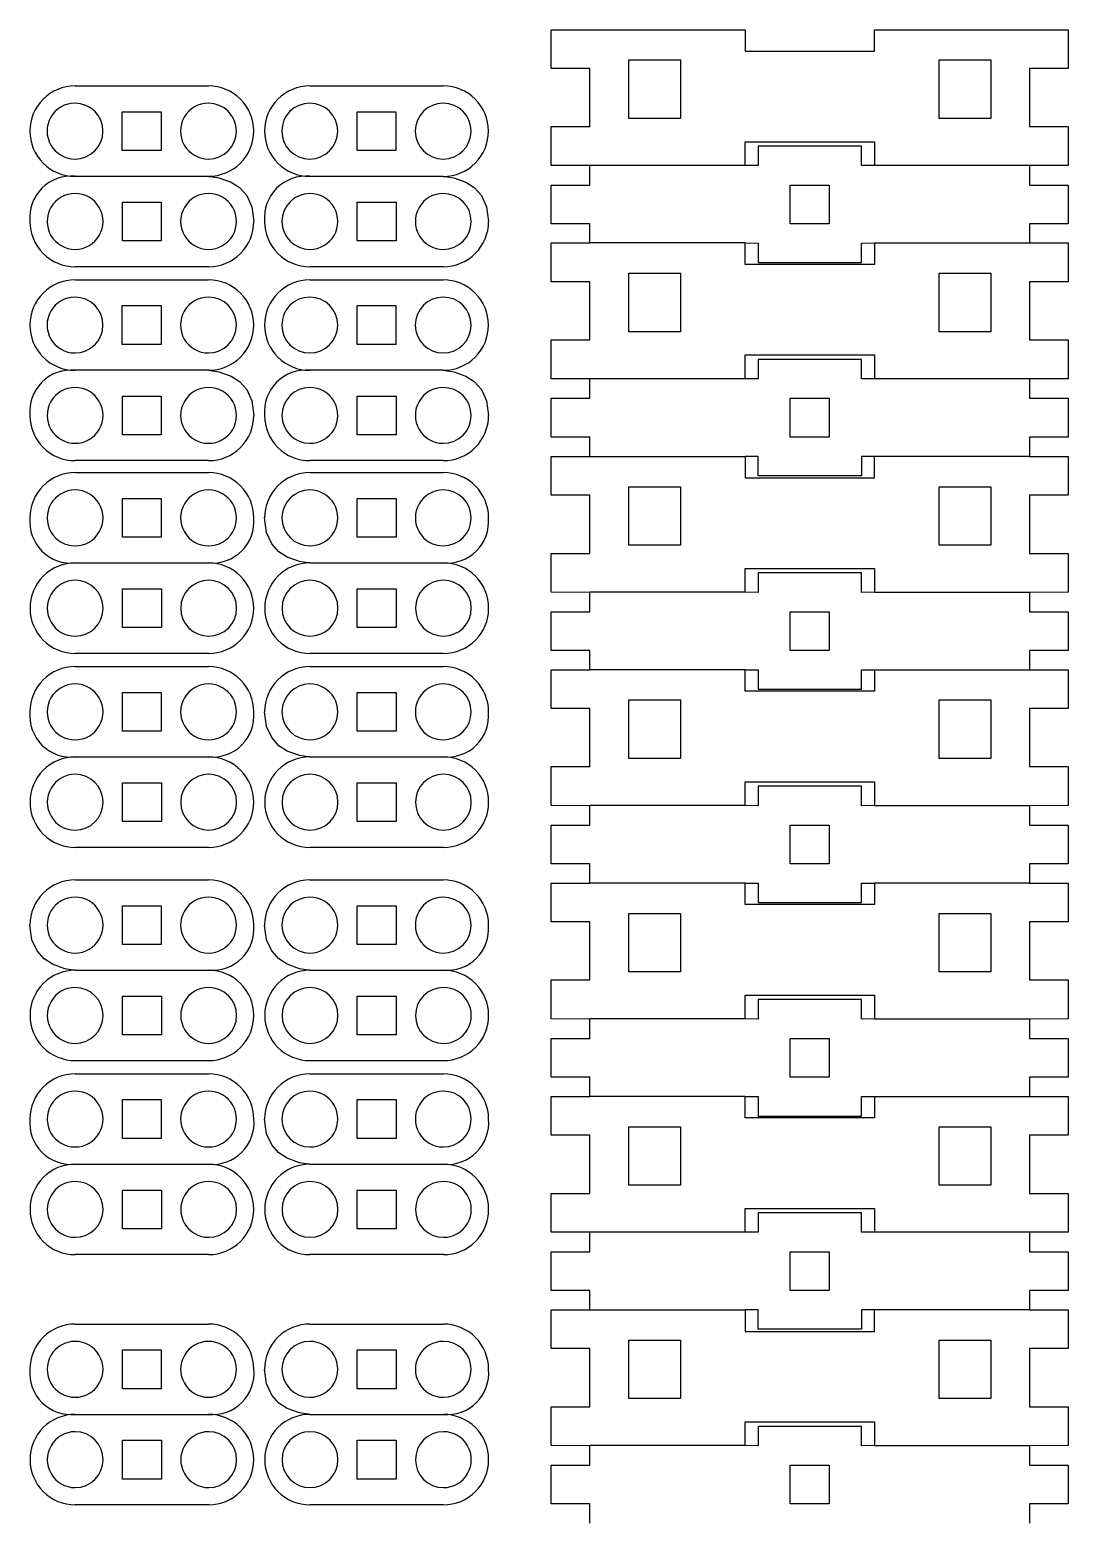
# Model space of a CAD drawing. Header units: millimetres. Extents: x -2305 to 1184, y -190 to 1638.
# Drawn here: x -2180 to -2059.5, y 60.3 to 232.6 of the extents above; entities that cross this region are included whole.
import ezdxf

# ---------------------------------------------------------------- set-up
doc = ezdxf.new("R2010")
doc.units = ezdxf.units.MM

msp = doc.modelspace()

# ---------------------------------------------------------------- linework, layer by layer
at = {"color": 7, "linetype": 'Continuous'}
for p, q in [((-2119.49, 228.11), (-2119.49, 232.61)), ((-2119.49, 232.61), (-2114.99, 232.61)), ((-2114.99, 232.61), (-2097, 232.61)), ((-2097, 232.61), (-2097, 230.12)), ((-2082.01, 230.12), (-2082.01, 232.61)), ((-2082.01, 232.61), (-2064.02, 232.61)), ((-2064.02, 232.61), (-2059.52, 232.61)), ((-2059.52, 232.61), (-2059.52, 228.11)), ((-2097, 230.12), (-2082.01, 230.12)), ((-2114.99, 228.11), (-2119.49, 228.11)), ((-2114.99, 221.37), (-2114.99, 228.11)), ((-2110.5, 229.1), (-2104.5, 229.1)), ((-2110.5, 222.32), (-2110.5, 229.1)), ((-2104.5, 229.1), (-2104.5, 222.32)), ((-2074.51, 229.1), (-2068.51, 229.1)), ((-2074.51, 222.32), (-2074.51, 229.1)), ((-2068.51, 229.1), (-2068.51, 222.32)), ((-2059.52, 228.11), (-2064.02, 228.11)), ((-2064.02, 228.11), (-2064.02, 221.37)), ((-2174.71, 226.1), (-2159.24, 226.1)), ((-2147.49, 226.1), (-2132.01, 226.1)), ((-2169.23, 223.1), (-2164.72, 223.1)), ((-2169.23, 218.6), (-2169.23, 223.1)), ((-2164.72, 223.1), (-2164.72, 218.6)), ((-2142, 223.1), (-2137.5, 223.1)), ((-2142, 218.6), (-2142, 223.1)), ((-2137.5, 223.1), (-2137.5, 218.6)), ((-2104.5, 222.32), (-2110.5, 222.32)), ((-2068.51, 222.32), (-2074.51, 222.32)), ((-2119.49, 216.87), (-2119.49, 221.37)), ((-2119.49, 221.37), (-2114.99, 221.37)), ((-2064.02, 221.37), (-2059.52, 221.37)), ((-2059.52, 221.37), (-2059.52, 216.87)), ((-2097, 216.87), (-2097, 219.62)), ((-2097, 219.62), (-2082.01, 219.62)), ((-2083.51, 219.09), (-2095.5, 219.09)), ((-2095.5, 219.09), (-2095.5, 216.84)), ((-2083.51, 216.84), (-2083.51, 219.09)), ((-2082.01, 219.62), (-2082.01, 216.87)), ((-2164.72, 218.6), (-2169.23, 218.6)), ((-2137.5, 218.6), (-2142, 218.6)), ((-2159.24, 215.6), (-2174.71, 215.6)), ((-2132.01, 215.6), (-2147.49, 215.6)), ((-2114.99, 216.84), (-2119.49, 216.87)), ((-2097, 216.87), (-2114.99, 216.87)), ((-2114.99, 214.59), (-2114.99, 216.84)), ((-2095.5, 216.84), (-2097, 216.87)), ((-2082.01, 216.87), (-2083.51, 216.84)), ((-2064.02, 216.84), (-2082.01, 216.84)), ((-2059.52, 216.87), (-2064.02, 216.84)), ((-2064.02, 216.84), (-2064.02, 214.59)), ((-2119.49, 210.09), (-2119.49, 214.59)), ((-2119.49, 214.59), (-2114.99, 214.59)), ((-2091.76, 214.59), (-2087.26, 214.59)), ((-2091.76, 210.09), (-2091.76, 214.59)), ((-2087.26, 214.59), (-2087.26, 210.09)), ((-2064.02, 214.59), (-2059.52, 214.59)), ((-2059.52, 214.59), (-2059.52, 210.09)), ((-2169.21, 212.62), (-2164.71, 212.62)), ((-2169.21, 208.12), (-2169.21, 212.62)), ((-2164.71, 212.62), (-2164.71, 208.12)), ((-2141.99, 212.62), (-2137.48, 212.62)), ((-2141.99, 208.12), (-2141.99, 212.62)), ((-2137.48, 212.62), (-2137.48, 208.12)), ((-2114.99, 210.09), (-2119.49, 210.09)), ((-2114.99, 207.87), (-2114.99, 210.09)), ((-2087.26, 210.09), (-2091.76, 210.09)), ((-2059.52, 210.09), (-2064.02, 210.09)), ((-2064.02, 210.09), (-2064.02, 207.87)), ((-2164.71, 208.12), (-2169.21, 208.12)), ((-2137.48, 208.12), (-2141.99, 208.12)), ((-2119.49, 203.37), (-2119.49, 207.87)), ((-2119.49, 207.87), (-2114.99, 207.87)), ((-2097, 207.87), (-2114.99, 207.87)), ((-2097, 205.38), (-2097, 207.87)), ((-2097, 207.87), (-2095.5, 207.85)), ((-2095.5, 207.85), (-2095.5, 205.6)), ((-2083.51, 207.85), (-2082.01, 207.87)), ((-2083.51, 205.6), (-2083.51, 207.85)), ((-2082.01, 207.87), (-2082.01, 205.38)), ((-2082.01, 207.87), (-2064.02, 207.87)), ((-2064.02, 207.87), (-2059.52, 207.87)), ((-2059.52, 207.87), (-2059.52, 203.37)), ((-2159.22, 205.12), (-2174.7, 205.12)), ((-2132, 205.12), (-2147.47, 205.12)), ((-2082.01, 205.38), (-2097, 205.38)), ((-2095.5, 205.6), (-2083.51, 205.6)), ((-2174.71, 203.59), (-2159.24, 203.59)), ((-2147.49, 203.59), (-2132.01, 203.59)), ((-2114.99, 203.37), (-2119.49, 203.37)), ((-2114.99, 196.63), (-2114.99, 203.37)), ((-2110.5, 204.36), (-2104.5, 204.36)), ((-2110.5, 197.58), (-2110.5, 204.36)), ((-2104.5, 204.36), (-2104.5, 197.58)), ((-2074.51, 204.36), (-2068.51, 204.36)), ((-2074.51, 197.58), (-2074.51, 204.36)), ((-2068.51, 204.36), (-2068.51, 197.58)), ((-2059.52, 203.37), (-2064.02, 203.37)), ((-2064.02, 203.37), (-2064.02, 196.63)), ((-2169.23, 200.6), (-2164.72, 200.6)), ((-2169.23, 196.1), (-2169.23, 200.6)), ((-2164.72, 200.6), (-2164.72, 196.1)), ((-2142, 200.6), (-2137.5, 200.6)), ((-2142, 196.1), (-2142, 200.6)), ((-2137.5, 200.6), (-2137.5, 196.1)), ((-2119.49, 192.13), (-2119.49, 196.63)), ((-2119.49, 196.63), (-2114.99, 196.63)), ((-2104.5, 197.58), (-2110.5, 197.58)), ((-2068.51, 197.58), (-2074.51, 197.58)), ((-2064.02, 196.63), (-2059.52, 196.63)), ((-2059.52, 196.63), (-2059.52, 192.13)), ((-2164.72, 196.1), (-2169.23, 196.1)), ((-2137.5, 196.1), (-2142, 196.1)), ((-2097, 192.13), (-2097, 194.88)), ((-2097, 194.88), (-2082.01, 194.88)), ((-2082.01, 194.88), (-2082.01, 192.13)), ((-2159.24, 193.1), (-2174.71, 193.1)), ((-2132.01, 193.1), (-2147.49, 193.1)), ((-2083.51, 194.35), (-2095.5, 194.35)), ((-2095.5, 194.35), (-2095.5, 192.1)), ((-2083.51, 192.1), (-2083.51, 194.35)), ((-2114.99, 192.1), (-2119.49, 192.13)), ((-2097, 192.13), (-2114.99, 192.13)), ((-2114.99, 189.85), (-2114.99, 192.1)), ((-2095.5, 192.1), (-2097, 192.13)), ((-2082.01, 192.13), (-2083.51, 192.1)), ((-2064.02, 192.1), (-2082.01, 192.1)), ((-2059.52, 192.13), (-2064.02, 192.1)), ((-2064.02, 192.1), (-2064.02, 189.85)), ((-2169.21, 190.12), (-2164.71, 190.12)), ((-2169.21, 185.62), (-2169.21, 190.12)), ((-2164.71, 190.12), (-2164.71, 185.62)), ((-2141.99, 190.12), (-2137.48, 190.12)), ((-2141.99, 185.62), (-2141.99, 190.12)), ((-2137.48, 190.12), (-2137.48, 185.62)), ((-2119.49, 185.35), (-2119.49, 189.85)), ((-2119.49, 189.85), (-2114.99, 189.85)), ((-2091.76, 189.85), (-2087.26, 189.85)), ((-2091.76, 185.35), (-2091.76, 189.85)), ((-2087.26, 189.85), (-2087.26, 185.35)), ((-2064.02, 189.85), (-2059.52, 189.85)), ((-2059.52, 189.85), (-2059.52, 185.35)), ((-2164.71, 185.62), (-2169.21, 185.62)), ((-2137.48, 185.62), (-2141.99, 185.62)), ((-2114.99, 185.35), (-2119.49, 185.35)), ((-2114.99, 183.11), (-2114.99, 185.35)), ((-2087.26, 185.35), (-2091.76, 185.35)), ((-2059.52, 185.35), (-2064.02, 185.35)), ((-2064.02, 185.35), (-2064.02, 183.11)), ((-2119.49, 178.61), (-2119.49, 183.11)), ((-2119.49, 183.11), (-2114.99, 183.11)), ((-2114.99, 183.11), (-2097, 183.11)), ((-2095.5, 183.1), (-2097, 183.11)), ((-2097, 183.11), (-2097, 180.61)), ((-2095.5, 180.85), (-2095.5, 183.1)), ((-2082.01, 183.11), (-2083.51, 183.1)), ((-2083.51, 183.1), (-2083.51, 180.85)), ((-2082.01, 180.61), (-2082.01, 183.11)), ((-2064.02, 183.11), (-2082.01, 183.11)), ((-2064.02, 183.11), (-2059.52, 183.11)), ((-2059.52, 183.11), (-2059.52, 178.61)), ((-2159.22, 182.62), (-2174.7, 182.62)), ((-2174.7, 181.23), (-2159.22, 181.23)), ((-2132, 182.62), (-2147.47, 182.62)), ((-2147.47, 181.23), (-2132, 181.23)), ((-2110.5, 179.6), (-2104.5, 179.6)), ((-2110.5, 172.81), (-2110.5, 179.6)), ((-2104.5, 179.6), (-2104.5, 172.81)), ((-2097, 180.61), (-2082.01, 180.61)), ((-2083.51, 180.85), (-2095.5, 180.85)), ((-2074.51, 179.6), (-2068.51, 179.6)), ((-2074.51, 172.81), (-2074.51, 179.6)), ((-2068.51, 179.6), (-2068.51, 172.81)), ((-2169.21, 178.23), (-2164.71, 178.23)), ((-2169.21, 173.73), (-2169.21, 178.23)), ((-2164.71, 178.23), (-2164.71, 173.73)), ((-2141.99, 178.23), (-2137.48, 178.23)), ((-2141.99, 173.73), (-2141.99, 178.23)), ((-2137.48, 178.23), (-2137.48, 173.73)), ((-2114.99, 178.61), (-2119.49, 178.61)), ((-2114.99, 171.87), (-2114.99, 178.61)), ((-2059.52, 178.61), (-2064.02, 178.61)), ((-2064.02, 178.61), (-2064.02, 171.87)), ((-2164.71, 173.73), (-2169.21, 173.73)), ((-2137.48, 173.73), (-2141.99, 173.73)), ((-2104.5, 172.81), (-2110.5, 172.81)), ((-2068.51, 172.81), (-2074.51, 172.81)), ((-2174.69, 170.75), (-2159.21, 170.75)), ((-2147.46, 170.75), (-2131.99, 170.75)), ((-2119.49, 167.37), (-2119.49, 171.87)), ((-2119.49, 171.87), (-2114.99, 171.87)), ((-2064.02, 171.87), (-2059.52, 171.87)), ((-2059.52, 171.87), (-2059.52, 167.37)), ((-2097, 167.37), (-2097, 170.12)), ((-2097, 170.12), (-2082.01, 170.12)), ((-2083.51, 169.59), (-2095.5, 169.59)), ((-2095.5, 169.59), (-2095.5, 167.34)), ((-2083.51, 167.34), (-2083.51, 169.59)), ((-2082.01, 170.12), (-2082.01, 167.37)), ((-2169.2, 167.75), (-2164.7, 167.75)), ((-2169.2, 163.25), (-2169.2, 167.75)), ((-2164.7, 167.75), (-2164.7, 163.25)), ((-2141.98, 167.75), (-2137.47, 167.75)), ((-2141.98, 163.25), (-2141.98, 167.75)), ((-2137.47, 167.75), (-2137.47, 163.25)), ((-2114.99, 167.34), (-2119.49, 167.37)), ((-2097, 167.37), (-2114.99, 167.37)), ((-2114.99, 165.09), (-2114.99, 167.34)), ((-2095.5, 167.34), (-2097, 167.37)), ((-2082.01, 167.37), (-2083.51, 167.34)), ((-2064.02, 167.34), (-2082.01, 167.34)), ((-2059.52, 167.37), (-2064.02, 167.34)), ((-2064.02, 167.34), (-2064.02, 165.09)), ((-2119.49, 160.59), (-2119.49, 165.09)), ((-2119.49, 165.09), (-2114.99, 165.09)), ((-2091.76, 165.09), (-2087.26, 165.09)), ((-2091.76, 160.59), (-2091.76, 165.09)), ((-2087.26, 165.09), (-2087.26, 160.59)), ((-2064.02, 165.09), (-2059.52, 165.09)), ((-2059.52, 165.09), (-2059.52, 160.59)), ((-2164.7, 163.25), (-2169.2, 163.25)), ((-2137.47, 163.25), (-2141.98, 163.25)), ((-2159.21, 160.26), (-2174.69, 160.26)), ((-2131.99, 160.26), (-2147.46, 160.26)), ((-2114.99, 160.59), (-2119.49, 160.59)), ((-2114.99, 158.37), (-2114.99, 160.59)), ((-2087.26, 160.59), (-2091.76, 160.59)), ((-2059.52, 160.59), (-2064.02, 160.59)), ((-2064.02, 160.59), (-2064.02, 158.37)), ((-2174.7, 158.73), (-2159.22, 158.73)), ((-2147.47, 158.73), (-2132, 158.73)), ((-2119.49, 153.87), (-2119.49, 158.37)), ((-2119.49, 158.37), (-2114.99, 158.37)), ((-2097, 158.37), (-2114.99, 158.37)), ((-2097, 155.88), (-2097, 158.37)), ((-2097, 158.37), (-2095.5, 158.34)), ((-2095.5, 158.34), (-2095.5, 156.1)), ((-2083.51, 158.34), (-2082.01, 158.37)), ((-2083.51, 156.1), (-2083.51, 158.34)), ((-2082.01, 158.37), (-2082.01, 155.88)), ((-2082.01, 158.37), (-2064.02, 158.37)), ((-2064.02, 158.37), (-2059.52, 158.37)), ((-2059.52, 158.37), (-2059.52, 153.87)), ((-2169.21, 155.73), (-2164.71, 155.73)), ((-2169.21, 151.23), (-2169.21, 155.73)), ((-2164.71, 155.73), (-2164.71, 151.23)), ((-2141.99, 155.73), (-2137.48, 155.73)), ((-2141.99, 151.23), (-2141.99, 155.73)), ((-2137.48, 155.73), (-2137.48, 151.23)), ((-2082.01, 155.88), (-2097, 155.88)), ((-2095.5, 156.1), (-2083.51, 156.1)), ((-2114.99, 153.87), (-2119.49, 153.87)), ((-2114.99, 147.13), (-2114.99, 153.87)), ((-2110.5, 154.86), (-2104.5, 154.86)), ((-2110.5, 148.07), (-2110.5, 154.86)), ((-2104.5, 154.86), (-2104.5, 148.07)), ((-2074.51, 154.86), (-2068.51, 154.86)), ((-2074.51, 148.07), (-2074.51, 154.86)), ((-2068.51, 154.86), (-2068.51, 148.07)), ((-2059.52, 153.87), (-2064.02, 153.87)), ((-2064.02, 153.87), (-2064.02, 147.13)), ((-2164.71, 151.23), (-2169.21, 151.23)), ((-2137.48, 151.23), (-2141.99, 151.23)), ((-2174.69, 148.25), (-2159.21, 148.25)), ((-2147.46, 148.25), (-2131.99, 148.25)), ((-2119.49, 142.63), (-2119.49, 147.13)), ((-2119.49, 147.13), (-2114.99, 147.13)), ((-2104.5, 148.07), (-2110.5, 148.07)), ((-2068.51, 148.07), (-2074.51, 148.07)), ((-2064.02, 147.13), (-2059.52, 147.13)), ((-2059.52, 147.13), (-2059.52, 142.63)), ((-2169.2, 145.25), (-2164.7, 145.25)), ((-2169.2, 140.75), (-2169.2, 145.25)), ((-2164.7, 145.25), (-2164.7, 140.75)), ((-2141.98, 145.25), (-2137.47, 145.25)), ((-2141.98, 140.75), (-2141.98, 145.25)), ((-2137.47, 145.25), (-2137.47, 140.75)), ((-2097, 142.63), (-2097, 145.38)), ((-2097, 145.38), (-2082.01, 145.38)), ((-2083.51, 144.85), (-2095.5, 144.85)), ((-2095.5, 144.85), (-2095.5, 142.6)), ((-2083.51, 142.6), (-2083.51, 144.85)), ((-2082.01, 145.38), (-2082.01, 142.63)), ((-2114.99, 142.6), (-2119.49, 142.63)), ((-2097, 142.63), (-2114.99, 142.63)), ((-2114.99, 140.35), (-2114.99, 142.6)), ((-2095.5, 142.6), (-2097, 142.63)), ((-2082.01, 142.63), (-2083.51, 142.6)), ((-2064.02, 142.6), (-2082.01, 142.6)), ((-2059.52, 142.63), (-2064.02, 142.6)), ((-2064.02, 142.6), (-2064.02, 140.35)), ((-2164.7, 140.75), (-2169.2, 140.75)), ((-2137.47, 140.75), (-2141.98, 140.75)), ((-2119.49, 135.85), (-2119.49, 140.35)), ((-2119.49, 140.35), (-2114.99, 140.35)), ((-2091.76, 140.35), (-2087.26, 140.35)), ((-2091.76, 135.85), (-2091.76, 140.35)), ((-2087.26, 140.35), (-2087.26, 135.85)), ((-2064.02, 140.35), (-2059.52, 140.35)), ((-2059.52, 140.35), (-2059.52, 135.85)), ((-2159.21, 137.76), (-2174.69, 137.76)), ((-2131.99, 137.76), (-2147.46, 137.76)), ((-2114.99, 135.85), (-2119.49, 135.85)), ((-2114.99, 133.62), (-2114.99, 135.85)), ((-2087.26, 135.85), (-2091.76, 135.85)), ((-2059.52, 135.85), (-2064.02, 135.85)), ((-2064.02, 135.85), (-2064.02, 133.62)), ((-2174.7, 134), (-2159.22, 134)), ((-2147.47, 134), (-2132, 134)), ((-2119.49, 129.12), (-2119.49, 133.62)), ((-2119.49, 133.62), (-2114.99, 133.62)), ((-2097, 133.62), (-2114.99, 133.62)), ((-2097, 131.13), (-2097, 133.62)), ((-2097, 133.62), (-2095.5, 133.6)), ((-2095.5, 133.6), (-2095.5, 131.35)), ((-2083.51, 133.6), (-2082.01, 133.62)), ((-2083.51, 131.35), (-2083.51, 133.6)), ((-2082.01, 133.62), (-2082.01, 131.13)), ((-2064.02, 133.62), (-2082.01, 133.62)), ((-2064.02, 133.62), (-2059.52, 133.62)), ((-2059.52, 133.62), (-2059.52, 129.12)), ((-2169.21, 131), (-2164.71, 131)), ((-2169.21, 126.5), (-2169.21, 131)), ((-2164.71, 131), (-2164.71, 126.5)), ((-2141.99, 131), (-2137.48, 131)), ((-2141.99, 126.5), (-2141.99, 131)), ((-2137.48, 131), (-2137.48, 126.5)), ((-2082.01, 131.13), (-2097, 131.13)), ((-2095.5, 131.35), (-2083.51, 131.35)), ((-2110.5, 130.11), (-2104.5, 130.11)), ((-2110.5, 123.33), (-2110.5, 130.11)), ((-2104.5, 130.11), (-2104.5, 123.33)), ((-2074.51, 130.11), (-2068.51, 130.11)), ((-2074.51, 123.33), (-2074.51, 130.11)), ((-2068.51, 130.11), (-2068.51, 123.33)), ((-2114.99, 129.12), (-2119.49, 129.12)), ((-2114.99, 122.38), (-2114.99, 129.12)), ((-2059.52, 129.12), (-2064.02, 129.12)), ((-2064.02, 129.12), (-2064.02, 122.38)), ((-2164.71, 126.5), (-2169.21, 126.5)), ((-2137.48, 126.5), (-2141.99, 126.5)), ((-2174.69, 123.52), (-2159.21, 123.52)), ((-2147.46, 123.52), (-2131.99, 123.52)), ((-2119.49, 117.88), (-2119.49, 122.38)), ((-2119.49, 122.38), (-2114.99, 122.38)), ((-2104.5, 123.33), (-2110.5, 123.33)), ((-2068.51, 123.33), (-2074.51, 123.33)), ((-2064.02, 122.38), (-2059.52, 122.38)), ((-2059.52, 122.38), (-2059.52, 117.88)), ((-2097, 117.88), (-2097, 120.63)), ((-2097, 120.63), (-2082.01, 120.63)), ((-2082.01, 120.63), (-2082.01, 117.88)), ((-2169.2, 120.52), (-2164.7, 120.52)), ((-2169.2, 116.01), (-2169.2, 120.52)), ((-2164.7, 120.52), (-2164.7, 116.01)), ((-2141.98, 120.52), (-2137.47, 120.52)), ((-2141.98, 116.01), (-2141.98, 120.52)), ((-2137.47, 120.52), (-2137.47, 116.01)), ((-2083.51, 120.1), (-2095.5, 120.1)), ((-2095.5, 120.1), (-2095.5, 117.85)), ((-2083.51, 117.85), (-2083.51, 120.1)), ((-2114.99, 117.85), (-2119.49, 117.88)), ((-2097, 117.88), (-2114.99, 117.88)), ((-2114.99, 115.6), (-2114.99, 117.85)), ((-2095.5, 117.85), (-2097, 117.88)), ((-2082.01, 117.88), (-2083.51, 117.85)), ((-2064.02, 117.85), (-2082.01, 117.85)), ((-2059.52, 117.88), (-2064.02, 117.85)), ((-2064.02, 117.85), (-2064.02, 115.6)), ((-2164.7, 116.01), (-2169.2, 116.01)), ((-2137.47, 116.01), (-2141.98, 116.01)), ((-2119.49, 111.1), (-2119.49, 115.6)), ((-2119.49, 115.6), (-2114.99, 115.6)), ((-2091.76, 115.6), (-2087.26, 115.6)), ((-2091.76, 111.1), (-2091.76, 115.6)), ((-2087.26, 115.6), (-2087.26, 111.1)), ((-2064.02, 115.6), (-2059.52, 115.6)), ((-2059.52, 115.6), (-2059.52, 111.1)), ((-2159.21, 113.02), (-2174.69, 113.02)), ((-2131.99, 113.02), (-2147.46, 113.02)), ((-2174.7, 111.5), (-2159.22, 111.5)), ((-2147.47, 111.5), (-2132, 111.5)), ((-2114.99, 111.1), (-2119.49, 111.1)), ((-2114.99, 108.87), (-2114.99, 111.1)), ((-2087.26, 111.1), (-2091.76, 111.1)), ((-2059.52, 111.1), (-2064.02, 111.1)), ((-2064.02, 111.1), (-2064.02, 108.87)), ((-2119.49, 104.37), (-2119.49, 108.87)), ((-2119.49, 108.87), (-2114.99, 108.87)), ((-2097, 108.87), (-2114.99, 108.87)), ((-2097, 106.38), (-2097, 108.87)), ((-2097, 108.87), (-2095.5, 108.85)), ((-2095.5, 108.85), (-2095.5, 106.6)), ((-2083.51, 108.85), (-2082.01, 108.87)), ((-2083.51, 106.6), (-2083.51, 108.85)), ((-2082.01, 108.87), (-2082.01, 106.38)), ((-2082.01, 108.87), (-2064.02, 108.87)), ((-2064.02, 108.87), (-2059.52, 108.87)), ((-2059.52, 108.87), (-2059.52, 104.37)), ((-2169.21, 108.5), (-2164.71, 108.5)), ((-2169.21, 103.99), (-2169.21, 108.5)), ((-2164.71, 108.5), (-2164.71, 103.99)), ((-2141.99, 108.5), (-2137.48, 108.5)), ((-2141.99, 103.99), (-2141.99, 108.5)), ((-2137.48, 108.5), (-2137.48, 103.99)), ((-2110.5, 105.36), (-2104.5, 105.36)), ((-2110.5, 98.58), (-2110.5, 105.36)), ((-2104.5, 105.36), (-2104.5, 98.58)), ((-2082.01, 106.38), (-2097, 106.38)), ((-2095.5, 106.6), (-2083.51, 106.6)), ((-2074.51, 105.36), (-2068.51, 105.36)), ((-2074.51, 98.58), (-2074.51, 105.36)), ((-2068.51, 105.36), (-2068.51, 98.58)), ((-2164.71, 103.99), (-2169.21, 103.99)), ((-2137.48, 103.99), (-2141.99, 103.99)), ((-2114.99, 104.37), (-2119.49, 104.37)), ((-2114.99, 97.63), (-2114.99, 104.37)), ((-2059.52, 104.37), (-2064.02, 104.37)), ((-2064.02, 104.37), (-2064.02, 97.63)), ((-2174.69, 101.02), (-2159.21, 101.02)), ((-2147.46, 101.02), (-2131.99, 101.02)), ((-2104.5, 98.58), (-2110.5, 98.58)), ((-2068.51, 98.58), (-2074.51, 98.58)), ((-2169.2, 98.02), (-2164.7, 98.02)), ((-2169.2, 93.51), (-2169.2, 98.02)), ((-2164.7, 98.02), (-2164.7, 93.51)), ((-2141.98, 98.02), (-2137.47, 98.02)), ((-2141.98, 93.51), (-2141.98, 98.02)), ((-2137.47, 98.02), (-2137.47, 93.51)), ((-2119.49, 93.14), (-2119.49, 97.63)), ((-2119.49, 97.63), (-2114.99, 97.63)), ((-2064.02, 97.63), (-2059.52, 97.63)), ((-2059.52, 97.63), (-2059.52, 93.14)), ((-2097, 93.14), (-2097, 95.89)), ((-2097, 95.89), (-2082.01, 95.89)), ((-2083.51, 95.36), (-2095.5, 95.36)), ((-2095.5, 95.36), (-2095.5, 93.11)), ((-2083.51, 93.11), (-2083.51, 95.36)), ((-2082.01, 95.89), (-2082.01, 93.14)), ((-2164.7, 93.51), (-2169.2, 93.51)), ((-2137.47, 93.51), (-2141.98, 93.51)), ((-2114.99, 93.11), (-2119.49, 93.14)), ((-2097, 93.14), (-2114.99, 93.14)), ((-2114.99, 90.86), (-2114.99, 93.11)), ((-2095.5, 93.11), (-2097, 93.14)), ((-2082.01, 93.14), (-2083.51, 93.11)), ((-2064.02, 93.11), (-2082.01, 93.11)), ((-2059.52, 93.14), (-2064.02, 93.11)), ((-2064.02, 93.11), (-2064.02, 90.86)), ((-2159.21, 90.52), (-2174.69, 90.52)), ((-2131.99, 90.52), (-2147.46, 90.52)), ((-2119.49, 86.36), (-2119.49, 90.86)), ((-2119.49, 90.86), (-2114.99, 90.86)), ((-2091.76, 90.86), (-2087.26, 90.86)), ((-2091.76, 86.36), (-2091.76, 90.86)), ((-2087.26, 90.86), (-2087.26, 86.36)), ((-2064.02, 90.86), (-2059.52, 90.86)), ((-2059.52, 90.86), (-2059.52, 86.36)), ((-2114.99, 86.36), (-2119.49, 86.36)), ((-2114.99, 84.11), (-2114.99, 86.36)), ((-2087.26, 86.36), (-2091.76, 86.36)), ((-2059.52, 86.36), (-2064.02, 86.36)), ((-2064.02, 86.36), (-2064.02, 84.11)), ((-2119.49, 79.62), (-2119.49, 84.11)), ((-2119.49, 84.11), (-2114.99, 84.11)), ((-2114.99, 84.11), (-2097, 84.11)), ((-2095.5, 84.11), (-2097, 84.11)), ((-2097, 84.11), (-2097, 81.62)), ((-2095.5, 81.86), (-2095.5, 84.11)), ((-2083.51, 84.11), (-2083.51, 81.86)), ((-2082.01, 84.11), (-2083.51, 84.11)), ((-2082.01, 81.62), (-2082.01, 84.11)), ((-2064.02, 84.11), (-2082.01, 84.11)), ((-2064.02, 84.11), (-2059.52, 84.11)), ((-2059.52, 84.11), (-2059.52, 79.62)), ((-2174.7, 82.47), (-2159.22, 82.47)), ((-2147.47, 82.47), (-2132, 82.47)), ((-2097, 81.62), (-2082.01, 81.62)), ((-2083.51, 81.86), (-2095.5, 81.86)), ((-2169.21, 79.47), (-2164.71, 79.47)), ((-2169.21, 74.97), (-2169.21, 79.47)), ((-2164.71, 79.47), (-2164.71, 74.97)), ((-2141.99, 79.47), (-2137.48, 79.47)), ((-2141.99, 74.97), (-2141.99, 79.47)), ((-2137.48, 79.47), (-2137.48, 74.97)), ((-2114.99, 79.62), (-2119.49, 79.62)), ((-2114.99, 72.87), (-2114.99, 79.62)), ((-2110.5, 80.6), (-2104.5, 80.6)), ((-2110.5, 73.82), (-2110.5, 80.6)), ((-2104.5, 80.6), (-2104.5, 73.82)), ((-2074.51, 80.6), (-2068.51, 80.6)), ((-2074.51, 73.82), (-2074.51, 80.6)), ((-2068.51, 80.6), (-2068.51, 73.82)), ((-2059.52, 79.62), (-2064.02, 79.62)), ((-2064.02, 79.62), (-2064.02, 72.87)), ((-2164.71, 74.97), (-2169.21, 74.97)), ((-2137.48, 74.97), (-2141.99, 74.97)), ((-2119.49, 68.38), (-2119.49, 72.87)), ((-2119.49, 72.87), (-2114.99, 72.87)), ((-2104.5, 73.82), (-2110.5, 73.82)), ((-2068.51, 73.82), (-2074.51, 73.82)), ((-2064.02, 72.87), (-2059.52, 72.87)), ((-2059.52, 72.87), (-2059.52, 68.38)), ((-2174.69, 71.99), (-2159.21, 71.99)), ((-2147.46, 71.99), (-2131.99, 71.99)), ((-2097, 68.38), (-2097, 71.13)), ((-2097, 71.13), (-2082.01, 71.13)), ((-2082.01, 71.13), (-2082.01, 68.38)), ((-2169.2, 68.99), (-2164.7, 68.99)), ((-2169.2, 64.49), (-2169.2, 68.99)), ((-2164.7, 68.99), (-2164.7, 64.49)), ((-2141.98, 68.99), (-2137.47, 68.99)), ((-2141.98, 64.49), (-2141.98, 68.99)), ((-2137.47, 68.99), (-2137.47, 64.49)), ((-2083.51, 70.59), (-2095.5, 70.59)), ((-2095.5, 70.59), (-2095.5, 68.34)), ((-2083.51, 68.34), (-2083.51, 70.59)), ((-2114.99, 68.34), (-2119.49, 68.38)), ((-2097, 68.38), (-2114.99, 68.38)), ((-2114.99, 66.1), (-2114.99, 68.34)), ((-2095.5, 68.34), (-2097, 68.38)), ((-2082.01, 68.38), (-2083.51, 68.34)), ((-2064.02, 68.34), (-2082.01, 68.34)), ((-2059.52, 68.38), (-2064.02, 68.34)), ((-2064.02, 68.34), (-2064.02, 66.1)), ((-2119.49, 61.6), (-2119.49, 66.1)), ((-2119.49, 66.1), (-2114.99, 66.1)), ((-2091.76, 66.1), (-2087.26, 66.1)), ((-2091.76, 61.6), (-2091.76, 66.1)), ((-2087.26, 66.1), (-2087.26, 61.6)), ((-2064.02, 66.1), (-2059.52, 66.1)), ((-2059.52, 66.1), (-2059.52, 61.6)), ((-2164.7, 64.49), (-2169.2, 64.49)), ((-2137.47, 64.49), (-2141.98, 64.49)), ((-2159.21, 61.5), (-2174.69, 61.5)), ((-2131.99, 61.5), (-2147.46, 61.5)), ((-2114.99, 61.6), (-2119.49, 61.6)), ((-2114.99, 59.37), (-2114.99, 61.6)), ((-2087.26, 61.6), (-2091.76, 61.6)), ((-2059.52, 61.6), (-2064.02, 61.6)), ((-2064.02, 61.6), (-2064.02, 59.37))]:
    msp.add_line(p, q, dxfattribs=at)
at = {"color": 7, "linetype": 'Continuous', "flags": 128}
for points in [[(-2159.24, 215.6), (-2159.24, 215.6), (-2159.24, 215.6), (-2159.24, 215.6), (-2159.24, 215.6), (-2159.24, 215.6), (-2159.23, 215.6), (-2159.22, 215.6), (-2159.01, 215.59), (-2158.02, 215.43), (-2156.61, 214.92), (-2155.64, 214.29), (-2154.8, 213.37), (-2154.2, 212.08), (-2153.98, 210.37)], [(-2132.01, 215.6), (-2132.01, 215.6), (-2132.01, 215.6), (-2132.01, 215.6), (-2132.01, 215.6), (-2132.01, 215.6), (-2131.99, 215.6), (-2131.78, 215.59), (-2130.79, 215.43), (-2129.38, 214.92), (-2128.42, 214.29), (-2127.57, 213.37), (-2126.98, 212.08), (-2126.75, 210.37)], [(-2159.24, 193.1), (-2159.24, 193.1), (-2159.24, 193.1), (-2159.24, 193.1), (-2159.24, 193.1), (-2159.23, 193.1), (-2159.22, 193.1), (-2159.01, 193.09), (-2158.02, 192.93), (-2156.61, 192.42), (-2155.64, 191.79), (-2154.8, 190.86), (-2154.2, 189.57), (-2153.98, 187.87)], [(-2132.01, 193.1), (-2132.01, 193.1), (-2132.01, 193.1), (-2132.01, 193.1), (-2132.01, 193.1), (-2132.01, 193.1), (-2131.99, 193.1), (-2131.78, 193.09), (-2130.79, 192.93), (-2129.38, 192.42), (-2128.42, 191.79), (-2127.57, 190.86), (-2126.98, 189.57), (-2126.75, 187.87)], [(-2147.46, 170.75), (-2147.46, 170.75), (-2147.46, 170.75), (-2147.46, 170.75), (-2147.46, 170.75), (-2147.46, 170.75), (-2147.48, 170.75), (-2147.69, 170.76), (-2148.68, 170.92), (-2150.09, 171.43), (-2151.06, 172.06), (-2151.9, 172.99), (-2152.49, 174.28), (-2152.72, 175.98)], [(-2147.46, 148.25), (-2147.46, 148.25), (-2147.46, 148.25), (-2147.46, 148.25), (-2147.46, 148.25), (-2147.46, 148.25), (-2147.48, 148.25), (-2147.69, 148.26), (-2148.68, 148.42), (-2150.09, 148.93), (-2151.06, 149.56), (-2151.9, 150.49), (-2152.49, 151.78), (-2152.72, 153.48)], [(-2174.69, 123.52), (-2174.69, 123.52), (-2174.69, 123.52), (-2174.69, 123.52), (-2174.69, 123.52), (-2174.69, 123.52), (-2174.7, 123.52), (-2174.91, 123.53), (-2175.91, 123.69), (-2177.32, 124.2), (-2178.28, 124.83), (-2179.12, 125.75), (-2179.72, 127.04), (-2179.94, 128.75)], [(-2147.46, 123.52), (-2147.46, 123.52), (-2147.46, 123.52), (-2147.46, 123.52), (-2147.46, 123.52), (-2147.46, 123.52), (-2147.48, 123.52), (-2147.69, 123.53), (-2148.68, 123.69), (-2150.09, 124.2), (-2151.06, 124.83), (-2151.9, 125.75), (-2152.49, 127.04), (-2152.72, 128.75)], [(-2147.46, 101.02), (-2147.46, 101.02), (-2147.46, 101.02), (-2147.46, 101.02), (-2147.46, 101.02), (-2147.46, 101.02), (-2147.48, 101.02), (-2147.69, 101.03), (-2148.68, 101.19), (-2150.09, 101.7), (-2151.06, 102.32), (-2151.9, 103.25), (-2152.49, 104.54), (-2152.72, 106.25)], [(-2147.46, 71.99), (-2147.46, 71.99), (-2147.46, 71.99), (-2147.46, 71.99), (-2147.46, 71.99), (-2147.46, 71.99), (-2147.48, 71.99), (-2147.69, 72), (-2148.68, 72.16), (-2150.09, 72.67), (-2151.06, 73.3), (-2151.9, 74.23), (-2152.49, 75.52), (-2152.72, 77.22)]]:
    msp.add_lwpolyline(points, dxfattribs=at)
at = {"color": 7, "linetype": 'Continuous'}
for centre, radius, start, end in [((-2174.71, 220.85), 5.24, 89.9537, 180.0473), ((-2159.23, 220.85), 5.24, 359.9576, 90.0414), ((-2147.49, 220.85), 5.24, 89.9593, 180.0483), ((-2132, 220.85), 5.24, 359.9522, 90.0475), ((-2174.71, 220.85), 3.24, 89.9994, 270.0022), ((-2174.71, 220.85), 3.24, 270.0017, 89.9966), ((-2159.24, 220.85), 3.24, 89.9994, 270.003), ((-2159.24, 220.85), 3.24, 270.0017, 89.9959), ((-2147.49, 220.85), 3.24, 90.0017, 270.0001), ((-2147.49, 220.85), 3.24, 270.0017, 89.9965), ((-2132.01, 220.85), 3.24, 90.0017, 269.9994), ((-2132.01, 220.85), 3.24, 270.0017, 89.9972), ((-2174.71, 220.84), 5.24, 179.9494, 270.0516), ((-2159.23, 220.85), 5.24, 269.9562, 0.0427), ((-2147.49, 220.84), 5.24, 179.9425, 270.0543), ((-2132, 220.84), 5.24, 269.9471, 0.0526), ((-2175.14, 210.8), 4.83, 84.9112, 185.1129), ((-2147.91, 210.8), 4.83, 84.9093, 185.1083), ((-2174.7, 210.37), 3.24, 90.0006, 270.0018), ((-2174.7, 210.37), 3.24, 269.9983, 89.9993), ((-2159.22, 210.37), 3.24, 90.0006, 270.0018), ((-2159.22, 210.37), 3.24, 269.9983, 89.9993), ((-2147.47, 210.37), 3.24, 90.0067, 269.9944), ((-2147.47, 210.37), 3.24, 269.9983, 90.0006), ((-2132, 210.37), 3.24, 89.9983, 270.0056), ((-2132, 210.37), 3.24, 270.0006, 89.9955), ((-2174.7, 210.36), 5.24, 179.9548, 270.0467), ((-2159.22, 210.36), 5.24, 269.9567, 0.0418), ((-2147.48, 210.36), 5.24, 179.9564, 270.0495), ((-2131.99, 210.36), 5.24, 269.9551, 0.0425), ((-2174.71, 198.35), 5.24, 89.9483, 180.0526), ((-2159.23, 198.35), 5.24, 359.9521, 90.0469), ((-2147.49, 198.35), 5.24, 89.9539, 180.0536), ((-2132, 198.35), 5.24, 359.9467, 90.053), ((-2174.71, 198.35), 3.24, 89.9994, 270.0022), ((-2174.71, 198.35), 3.24, 270.0017, 89.9966), ((-2159.24, 198.35), 3.24, 89.9994, 270.003), ((-2159.24, 198.35), 3.24, 270.0017, 89.9959), ((-2147.49, 198.35), 3.24, 90.0017, 270.0001), ((-2147.49, 198.35), 3.24, 270.0017, 89.9965), ((-2132.01, 198.35), 3.24, 90.0017, 269.9994), ((-2132.01, 198.35), 3.24, 270.0017, 89.9972), ((-2174.71, 198.34), 5.24, 179.9494, 270.0516), ((-2159.23, 198.34), 5.24, 269.9536, 0.0454), ((-2147.49, 198.34), 5.24, 179.9425, 270.0543), ((-2132, 198.34), 5.24, 269.9444, 0.0553), ((-2175.14, 188.3), 4.83, 84.9085, 185.1099), ((-2147.91, 188.3), 4.83, 84.9066, 185.1054), ((-2174.7, 187.87), 3.24, 90.0006, 270.0018), ((-2174.7, 187.87), 3.24, 269.9983, 89.9993), ((-2159.22, 187.87), 3.24, 90.0006, 270.0018), ((-2159.22, 187.87), 3.24, 269.9983, 89.9993), ((-2147.47, 187.87), 3.24, 90.0067, 269.9944), ((-2147.47, 187.87), 3.24, 269.9983, 90.0006), ((-2132, 187.87), 3.24, 89.9983, 270.0056), ((-2132, 187.87), 3.24, 270.0006, 89.9955), ((-2174.7, 187.86), 5.24, 179.9521, 270.0494), ((-2159.22, 187.86), 5.24, 269.954, 0.0445), ((-2147.48, 187.86), 5.24, 179.9536, 270.0523), ((-2131.99, 187.86), 5.24, 269.9524, 0.0451), ((-2174.7, 175.99), 5.24, 89.9532, 180.0482), ((-2159.22, 175.99), 5.24, 359.9521, 90.0465), ((-2147.48, 175.99), 5.24, 89.9564, 180.0447), ((-2131.99, 175.99), 5.24, 359.9494, 90.0499), ((-2174.7, 175.98), 3.24, 90.0006, 270.0018), ((-2174.7, 175.98), 3.24, 269.9983, 89.9993), ((-2159.22, 175.98), 3.24, 90.0006, 270.0018), ((-2159.22, 175.98), 3.24, 269.9983, 89.9993), ((-2147.47, 175.98), 3.24, 90.0067, 269.9951), ((-2147.47, 175.98), 3.24, 269.9983, 89.9999), ((-2132, 175.98), 3.24, 89.9983, 270.0028), ((-2132, 175.98), 3.24, 270.0006, 89.9983), ((-2175.15, 175.54), 4.81, 174.6759, 275.5907), ((-2158.78, 175.56), 4.82, 264.9065, 5.0977), ((-2131.56, 175.56), 4.82, 264.9028, 5.0965), ((-2174.69, 165.51), 5.24, 89.9532, 180.0483), ((-2159.21, 165.51), 5.24, 359.9602, 90.0383), ((-2147.47, 165.51), 5.24, 89.9591, 180.042), ((-2131.98, 165.51), 5.24, 359.9522, 90.0467), ((-2174.69, 165.5), 3.24, 89.9994, 270.0029), ((-2174.69, 165.5), 3.24, 270.0017, 89.9959), ((-2159.21, 165.5), 3.24, 90.0017, 270), ((-2159.21, 165.5), 3.24, 270.0017, 89.9966), ((-2147.46, 165.5), 3.24, 90.0017, 269.9994), ((-2147.46, 165.5), 3.24, 270.0017, 89.9972), ((-2131.99, 165.5), 3.24, 90.0017, 269.9994), ((-2131.99, 165.5), 3.24, 269.9994, 89.9994), ((-2174.69, 165.5), 5.24, 179.9494, 270.0521), ((-2159.21, 165.5), 5.24, 269.9595, 0.039), ((-2147.47, 165.5), 5.24, 179.9547, 270.0464), ((-2131.98, 165.5), 5.24, 269.9509, 0.048), ((-2174.7, 153.49), 5.24, 89.9559, 180.0455), ((-2159.22, 153.49), 5.24, 359.9548, 90.0437), ((-2147.48, 153.49), 5.24, 89.9591, 180.042), ((-2131.99, 153.49), 5.24, 359.9521, 90.0472), ((-2174.7, 153.48), 3.24, 90.0006, 270.0018), ((-2174.7, 153.48), 3.24, 269.9983, 89.9993), ((-2159.22, 153.48), 3.24, 90.0006, 270.0018), ((-2159.22, 153.48), 3.24, 269.9983, 89.9993), ((-2147.47, 153.48), 3.24, 90.0067, 269.9951), ((-2147.47, 153.48), 3.24, 269.9983, 89.9999), ((-2132, 153.48), 3.24, 89.9983, 270.0028), ((-2132, 153.48), 3.24, 270.0006, 89.9983), ((-2175.15, 153.04), 4.81, 174.6651, 275.5959), ((-2158.78, 153.05), 4.82, 264.9092, 5.1006), ((-2131.56, 153.05), 4.82, 264.9055, 5.0994), ((-2174.69, 143.01), 5.24, 89.9478, 180.0536), ((-2159.21, 143.01), 5.24, 359.9547, 90.0438), ((-2147.47, 143.01), 5.24, 89.9537, 180.0473), ((-2131.98, 143.01), 5.24, 359.9467, 90.0522), ((-2174.69, 143), 3.24, 89.9994, 270.0029), ((-2174.69, 143), 3.24, 270.0017, 89.9959), ((-2159.21, 143), 3.24, 90.0017, 270), ((-2159.21, 143), 3.24, 270.0017, 89.9966), ((-2147.46, 143), 3.24, 90.0017, 269.9994), ((-2147.46, 143), 3.24, 270.0017, 89.9972), ((-2131.99, 143), 3.24, 90.0017, 269.9994), ((-2131.99, 143), 3.24, 269.9994, 89.9994), ((-2174.69, 143), 5.24, 179.9494, 270.0521), ((-2159.21, 143), 5.24, 269.9568, 0.0416), ((-2147.47, 143), 5.24, 179.9547, 270.0464), ((-2131.98, 143), 5.24, 269.9482, 0.0507), ((-2174.7, 128.75), 5.24, 89.9532, 180.0482), ((-2159.22, 128.75), 5.24, 359.9521, 90.0465), ((-2147.48, 128.75), 5.24, 89.9564, 180.0447), ((-2131.99, 128.76), 5.24, 359.9494, 90.0499), ((-2174.7, 128.75), 3.24, 90.0006, 270.0018), ((-2174.7, 128.75), 3.24, 269.9983, 89.9993), ((-2159.22, 128.75), 3.24, 90.0006, 270.0018), ((-2159.22, 128.75), 3.24, 269.9983, 89.9993), ((-2147.47, 128.75), 3.24, 90.0067, 269.9951), ((-2147.47, 128.75), 3.24, 269.9983, 89.9999), ((-2132, 128.75), 3.24, 89.9983, 270.0028), ((-2132, 128.75), 3.24, 270.0006, 89.9983), ((-2158.78, 128.32), 4.82, 264.9065, 5.0977), ((-2131.56, 128.32), 4.82, 264.9028, 5.0965), ((-2174.69, 118.27), 5.24, 89.9532, 180.0483), ((-2159.21, 118.27), 5.24, 359.9602, 90.0383), ((-2147.47, 118.27), 5.24, 89.9591, 180.042), ((-2131.98, 118.27), 5.24, 359.9522, 90.0467), ((-2174.69, 118.27), 3.24, 89.9983, 270.0041), ((-2174.69, 118.27), 3.24, 270.0006, 89.997), ((-2159.21, 118.27), 3.24, 90.0006, 270.0011), ((-2159.21, 118.27), 3.24, 270.0006, 89.9977), ((-2147.46, 118.27), 3.24, 90.0006, 270.0005), ((-2147.46, 118.27), 3.24, 270.0006, 89.9983), ((-2131.99, 118.27), 3.24, 90.0006, 270.0005), ((-2131.99, 118.27), 3.24, 269.9983, 90.0006), ((-2174.69, 118.27), 5.24, 179.9494, 270.0521), ((-2159.21, 118.27), 5.24, 269.9595, 0.039), ((-2147.47, 118.27), 5.24, 179.9547, 270.0464), ((-2131.98, 118.27), 5.24, 269.9509, 0.048), ((-2174.7, 106.25), 5.24, 89.9532, 180.0482), ((-2159.22, 106.25), 5.24, 359.9521, 90.0465), ((-2147.48, 106.25), 5.24, 89.9564, 180.0447), ((-2131.99, 106.25), 5.24, 359.9494, 90.0499), ((-2174.7, 106.25), 3.24, 90.0006, 270.0018), ((-2174.7, 106.25), 3.24, 269.9983, 89.9993), ((-2159.22, 106.25), 3.24, 90.0006, 270.0018), ((-2159.22, 106.25), 3.24, 269.9983, 89.9993), ((-2147.47, 106.25), 3.24, 90.0067, 269.9951), ((-2147.47, 106.25), 3.24, 269.9983, 89.9999), ((-2132, 106.25), 3.24, 89.9983, 270.0028), ((-2132, 106.25), 3.24, 270.0006, 89.9983), ((-2175.15, 105.8), 4.81, 174.6879, 275.5787), ((-2158.78, 105.82), 4.83, 264.9147, 5.0894), ((-2131.56, 105.82), 4.83, 264.9111, 5.0882), ((-2174.69, 95.77), 5.24, 89.9532, 180.0483), ((-2159.21, 95.77), 5.24, 359.9602, 90.0383), ((-2147.47, 95.77), 5.24, 89.9591, 180.042), ((-2131.98, 95.77), 5.24, 359.9522, 90.0467), ((-2174.69, 95.77), 3.24, 89.9983, 270.0041), ((-2174.69, 95.77), 3.24, 270.0006, 89.997), ((-2159.21, 95.77), 3.24, 90.0006, 270.0011), ((-2159.21, 95.77), 3.24, 270.0006, 89.9977), ((-2147.46, 95.77), 3.24, 90.0006, 270.0005), ((-2147.46, 95.77), 3.24, 270.0006, 89.9983), ((-2131.99, 95.77), 3.24, 90.0006, 270.0005), ((-2131.99, 95.77), 3.24, 269.9983, 90.0006), ((-2174.69, 95.76), 5.24, 179.9494, 270.0521), ((-2159.21, 95.77), 5.24, 269.9595, 0.039), ((-2147.47, 95.76), 5.24, 179.9547, 270.0464), ((-2131.98, 95.76), 5.24, 269.9509, 0.048), ((-2174.7, 77.23), 5.24, 89.9532, 180.0482), ((-2159.22, 77.23), 5.24, 359.9521, 90.0465), ((-2147.48, 77.23), 5.24, 89.9564, 180.0447), ((-2131.99, 77.23), 5.24, 359.9494, 90.0499), ((-2174.7, 77.22), 3.24, 90.0006, 270.0018), ((-2174.7, 77.22), 3.24, 269.9983, 89.9993), ((-2159.22, 77.22), 3.24, 90.0006, 270.0018), ((-2159.22, 77.22), 3.24, 269.9983, 89.9993), ((-2147.47, 77.22), 3.24, 90.0067, 269.9951), ((-2147.47, 77.22), 3.24, 269.9983, 89.9999), ((-2132, 77.22), 3.24, 89.9983, 270.0028), ((-2132, 77.22), 3.24, 270.0006, 89.9983), ((-2175.15, 76.78), 4.81, 174.6879, 275.5787), ((-2158.78, 76.79), 4.83, 264.9147, 5.0894), ((-2131.56, 76.79), 4.83, 264.9111, 5.0882), ((-2174.69, 66.75), 5.24, 89.9532, 180.0483), ((-2159.21, 66.75), 5.24, 359.9602, 90.0383), ((-2147.47, 66.75), 5.24, 89.9591, 180.042), ((-2131.98, 66.75), 5.24, 359.9522, 90.0467), ((-2174.69, 66.74), 3.24, 89.9983, 270.0041), ((-2174.69, 66.74), 3.24, 270.0006, 89.997), ((-2159.21, 66.74), 3.24, 90.0006, 270.0011), ((-2159.21, 66.74), 3.24, 270.0006, 89.9977), ((-2147.46, 66.74), 3.24, 90.0006, 270.0005), ((-2147.46, 66.74), 3.24, 270.0006, 89.9983), ((-2131.99, 66.74), 3.24, 90.0006, 270.0005), ((-2131.99, 66.74), 3.24, 269.9983, 90.0006), ((-2174.69, 66.74), 5.24, 179.9494, 270.0521), ((-2159.21, 66.74), 5.24, 269.9595, 0.039), ((-2147.47, 66.74), 5.24, 179.9547, 270.0464), ((-2131.98, 66.74), 5.24, 269.9509, 0.048)]:
    msp.add_arc(centre, radius, start, end, dxfattribs=at)

doc.saveas('drawing.dxf')
